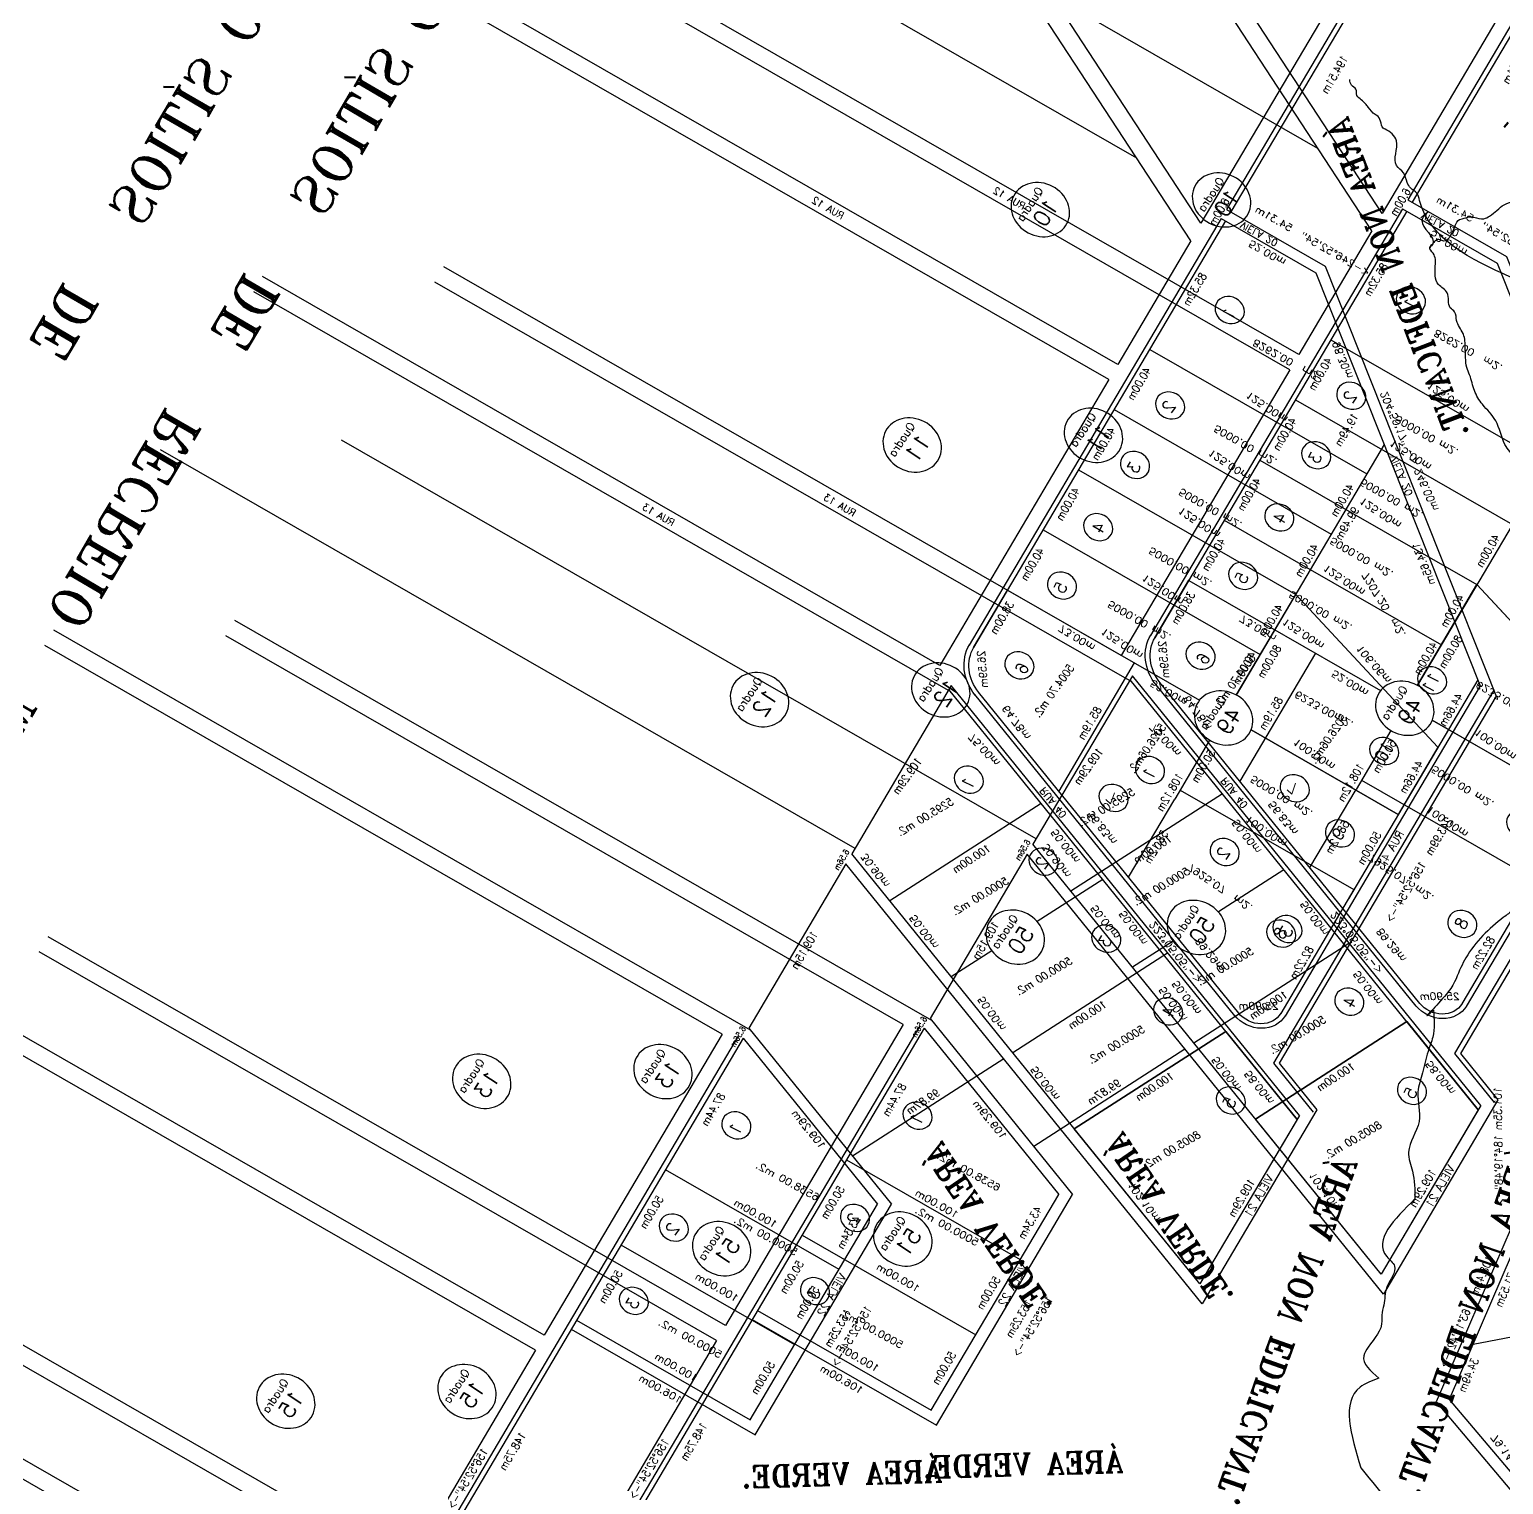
# Model space of a CAD drawing. Extents: x -23785941 to 8798891, y -8418521 to 21897894.
# Drawn here: x 3147011 to 3349869, y 5125031 to 5325285 of the extents above; entities that cross this region are included whole.
import ezdxf
from ezdxf.enums import TextEntityAlignment as Align

# ---------------------------------------------------------------- set-up
doc = ezdxf.new("R2010")
doc.units = 0
doc.header["$MEASUREMENT"] = 0
doc.header["$PDMODE"] = 34
doc.header["$PDSIZE"] = 1
doc.layers.get('0').update_dxf_attribs({"linetype": 'CONTINUOUS'})
for name, color, linetype in [('CALCADA', 3, 'CONTINUOUS'), ('REG60_100', 2, 'CONTINUOUS'), ('RUA', 1, 'CONTINUOUS'), ('TER_POLI', 5, 'CONTINUOUS'), ('VEGE', 102, 'CONTINUOUS'), ('VIEWPORT', 7, 'CONTINUOUS')]:
    doc.layers.add(name, color=color, linetype=linetype)
doc.styles.add('10MM', font='romans.shx', dxfattribs={"height": 40})
doc.styles.add('1_5MM', font='romans.shx', dxfattribs={"height": 6})
doc.styles.add('1MM', font='romans.shx', dxfattribs={"height": 4})
doc.styles.add('2MM', font='romans.shx', dxfattribs={"height": 8})
doc.styles.add('3MM', font='romans.shx', dxfattribs={"height": 12})

# ---------------------------------------------------------------- blocks, each defined once
blk = doc.blocks.new('A$C3D774E76')
for p, q in [((-25047.15, -1870.52), (-25064.93, -1480.92)), ((-25037.16, -1870.06), (-25054.94, -1480.47)), ((-25256.93, -1880.09), (-25274.71, -1490.5)), ((-25246.94, -1879.64), (-25264.72, -1490.04)), ((-25466.2, -1900.92), (-25484.5, -1500.08)), ((-25456.72, -1889.21), (-25474.51, -1499.62)), ((-25586.13, -1905.13), (-25604.37, -1505.55)), ((-25701.47, -1900.39), (-25719.25, -1510.79)), ((-25691.02, -1909.92), (-25709.26, -1510.34)), ((-26026.97, -1521.63), (-26011.06, -1870.07)), ((-25901.26, -1909.51), (-25919.04, -1519.91)), ((-25891.27, -1909.05), (-25909.05, -1519.46)), ((-25983.33, -1913.25), (-26204.03, -1569.62)), ((-25994.87, -1913.78), (-26212.44, -1575.03)), ((-25246.94, -1879.64), (-25047.15, -1870.52)), ((-25246.94, -1879.64), (-25103.89, -1873.11)), ((-25460.26, -1899.39), (-25118.15, -1883.77)), ((-25456.72, -1889.21), (-25256.93, -1880.09)), ((-25273.02, -1890.84), (-25268.46, -1990.74)), ((-25267.02, -1890.57), (-25262.19, -1996.45)), ((-25372.91, -1895.4), (-25368.35, -1995.29)), ((-25322.96, -1893.12), (-25318.41, -1993.01)), ((-25891.27, -1909.05), (-25701.47, -1900.39)), ((-25456.51, -2158.43), (-25582.4, -1904.96)), ((-25447.05, -2164.01), (-25575.85, -1904.66)), ((-25466.81, -1899.69), (-25415.28, -2003.44)), ((-25460.26, -1899.39), (-25411.65, -1997.27)), ((-25460.26, -1899.39), (-25411.65, -1997.27)), ((-25983.33, -1913.25), (-25901.26, -1909.51)), ((-25719.4, -1911.22), (-25757.62, -1912.96)), ((-25757.53, -1912.96), (-25752.48, -2023.33)), ((-25565.69, -2163.42), (-25691.57, -1909.95)), ((-26398.99, -1932.23), (-25994.87, -1913.78)), ((-25917.36, -1920.26), (-25911.65, -2045.13)), ((-25877.4, -1918.43), (-25871.7, -2043.3)), ((-25837.44, -1916.61), (-25831.74, -2041.47)), ((-25797.48, -1914.78), (-25791.78, -2039.65)), ((-26008.69, -1921.92), (-26006.1, -1978.67)), ((-26002.7, -1921.65), (-26000.22, -1976.09)), ((-26002.59, -1924.14), (-26002.56, -1924.14)), ((-25604.11, -2113.04), (-25698.11, -1923.75)), ((-25658.21, -1977.13), (-25568.65, -1932.65)), ((-26006.1, -1978.67), (-25833.2, -2153.65)), ((-26000.22, -1976.09), (-25834.12, -2144.19)), ((-25570.39, -1989.34), (-25546.41, -1977.43)), ((-25518.79, -2019.54), (-25429.35, -1975.12)), ((-25754.19, -1985.88), (-25669.18, -1982)), ((-25268.46, -1990.73), (-25411.65, -1997.27)), ((-25262.19, -1996.45), (-25415.28, -2003.44)), ((-25635.97, -2021.91), (-25597.24, -2002.67)), ((-25615.78, -2067.71), (-25524.17, -2022.21)), ((-25931.12, -2046.01), (-25764.92, -2038.42)), ((-25734.96, -2037.06), (-25695.85, -2035.27)), ((-25701.87, -2035.55), (-25697.31, -2135.44)), ((-25643.91, -2032.9), (-25695.85, -2035.27)), ((-25831.74, -2041.47), (-25791.87, -2139.76)), ((-25751.12, -2053.06), (-25747.26, -2137.72)), ((-25591.49, -2111.47), (-25501.93, -2066.99)), ((-25501.93, -2066.99), (-25591.49, -2111.47)), ((-25456.51, -2158.43), (-25501.93, -2066.99)), ((-25591.49, -2111.47), (-25565.69, -2163.42)), ((-25697.31, -2135.44), (-25615.08, -2131.68)), ((-25836.48, -2141.79), (-25691.29, -2135.16)), ((-25827.17, -2141.37), (-25827.17, -2141.37)), ((-25787.21, -2139.54), (-25787.21, -2139.54)), ((-25833.2, -2153.65), (-25589.46, -2142.53)), ((-25589.46, -2142.53), (-25575.87, -2169.89)), ((-25568.42, -2163.54), (-25456.51, -2158.43)), ((-25565.69, -2163.42), (-25456.51, -2158.43)), ((-25575.87, -2169.89), (-25447.05, -2164.01)), ((-25569.75, -2288.55), (-25463.95, -2295.42)), ((-25567.43, -2283.19), (-25459.21, -2290.22)), ((-25498.37, -2293.18), (-25633.26, -2442.01)), ((-25463.95, -2295.42), (-25429.24, -2369.55)), ((-25459.21, -2290.22), (-25370.96, -2478.68))]:
    blk.add_line(p, q)
blk.add_lwpolyline([(-25764.92, -2038.42), (-25831.74, -2041.47), (-25791.87, -2139.76), (-25747.26, -2137.72), (-25751.12, -2053.06)])
at = {"color": 5}
for centre in [(-25154.88, -1780.94), (-25369.09, -1793.74), (-25636.31, -1828.51), (-25959.27, -1839.54), (-25805.92, -1837.23), (-25347.7, -1938.6), (-25583.55, -1996.55), (-25749.92, -2038.11)]:
    blk.add_circle(centre, 15, dxfattribs=at)
for centre in [(-25345.74, -1912.54), (-25297.99, -1911.78), (-25414.18, -1916.62), (-25722.54, -1935.56), (-25894.28, -1942.22), (-25854.84, -1940.43), (-25813.48, -1938.48), (-25774.3, -1935.99), (-25651.12, -1939.62), (-25958.49, -1946.57), (-25629.31, -1991.61), (-25680.2, -2007.88), (-25606.86, -2037.2), (-25586.38, -2081.37), (-25775.71, -2116.81), (-25722.16, -2116.33), (-25655.78, -2113.41), (-25824.22, -2121.72), (-25557.74, -2129.7)]:
    blk.add_circle(centre, 7.5)
at = {"color": 140}
for points, end_tangent in [([(-26049.53, -2063.54), (-26064.43, -2005.23), (-26067.32, -2002.35), (-26068.28, -1998.5), (-26070.21, -1995.62), (-26074.06, -1991.77), (-26075.98, -1986.96), (-26088.5, -1981.19), (-26091.39, -1973.49), (-26091.39, -1972.53), (-26094.28, -1969.64), (-26096.2, -1966.76), (-26096.2, -1965.8), (-26098.13, -1960.99), (-26099.09, -1959.06), (-26100.05, -1956.18), (-26101.02, -1953.29), (-26103.91, -1951.37), (-26104.87, -1948.48), (-26107.17, -1946.4)], (0.332494, 0.943105)), ([(-25556.62, -2233.96), (-25519.94, -2234.81), (-25517.12, -2240.46), (-25504.41, -2241.87), (-25494.52, -2244.69), (-25488.87, -2246.1), (-25486.05, -2247.51), (-25469.1, -2247.51), (-25463.45, -2247.51), (-25456.12, -2259.39)], (0.975222, -0.221227)), ([(-25456.12, -2259.39), (-25446.5, -2253.16), (-25405.87, -2272.11)], (0.783275, -0.621675))]:
    blk.add_spline(points, degree=3, dxfattribs=dict(at, end_tangent=end_tangent))
for points, start_tangent in [([(-26060.93, -2011.81), (-26054.75, -2010.96), (-26045.75, -2021.12), (-26043.2, -2020.58)], (-0.876639, 0.48115)), ([(-26060.64, -2026.81), (-26049.94, -2024.43), (-26049.94, -2023.46), (-26048.01, -2021.54), (-26045.75, -2021.12)], (-0.934298, -0.356494)), ([(-25959.1, -2107.23), (-25963.18, -2099.45), (-25972.8, -2089.83), (-25977.62, -2080.21), (-25982.43, -2073.48), (-25989.17, -2067.71), (-25992.06, -2064.82), (-25996.87, -2061.94), (-26000.72, -2060.01), (-26007.46, -2056.17), (-26008.43, -2055.2), (-26013.24, -2049.43), (-26017.09, -2046.55), (-26018.05, -2043.66), (-26024.79, -2038.85), (-26026.72, -2033.08), (-26035.38, -2027.31), (-26041.16, -2023.46), (-26043.2, -2020.58), (-26045.75, -2021.12)], (0.70932, -0.704887)), ([(-26060.64, -2026.81), (-26065.39, -2027.36), (-26066.36, -2028.32), (-26069.25, -2031.2), (-26070.21, -2033.13), (-26072.13, -2037.94), (-26075.02, -2039.86), (-26079.84, -2041.79), (-26084.65, -2043.71), (-26089.46, -2047.56), (-26092.35, -2049.48), (-26095.24, -2051.4), (-26100.05, -2052.37), (-26105.14, -2053.86), (-26105.23, -2048.86)], (0.896395, 0.443256)), ([(-25757.06, -2213.09), (-25729.1, -2210.56), (-25722.98, -2208.12), (-25692.38, -2200.78), (-25686.26, -2200.78), (-25670.35, -2200.78), (-25653.22, -2197.11), (-25657.31, -2198.53)], (-0.989513, -0.144446)), ([(-25657.31, -2198.53), (-25643.42, -2204.45), (-25634.86, -2205.67), (-25622.62, -2208.12), (-25611.6, -2210.56), (-25596.91, -2217.9), (-25578.55, -2220.35), (-25569.98, -2226.46), (-25556.62, -2233.96)], (-0.943303, 0.331933)), ([(-25405.87, -2272.11), (-25390.28, -2319.56), (-25390.28, -2320.89), (-25384.96, -2332.86), (-25382.3, -2339.5), (-25372.98, -2354.13), (-25372.98, -2358.12), (-25370.32, -2370.09), (-25367.66, -2375.41), (-25362.33, -2387.38), (-25358.34, -2395.35), (-25353.44, -2399.8)], (-0.379817, 0.925062))]:
    blk.add_spline(points, degree=3, dxfattribs=dict(at, start_tangent=start_tangent))
for p in [(-25429.35, -1975.12), (-25518.79, -2019.54)]:
    blk.add_point(p)
at = {"layer": 'CALCADA'}
for p, q in [((-25460.38, -1896.83), (-25118.44, -1881.22)), ((-26002.7, -1921.65), (-25719.52, -1908.72)), ((-25568.42, -2163.54), (-25694.3, -1910.07)), ((-26201.75, -1930.73), (-26008.69, -1921.92)), ((-25601.86, -2111.94), (-25695.88, -1922.63)), ((-25697.19, -2137.94), (-25614.95, -2134.18)), ((-25835.56, -2151.26), (-25587.95, -2139.96)), ((-25834.12, -2144.19), (-25691.18, -2137.66)), ((-25587.95, -2139.96), (-25573.63, -2168.78))]:
    blk.add_line(p, q, dxfattribs=at)
for centre, radius, start, end in [((-25718.61, -1934.21), 25.51, 26.41063, 92.61369), ((-25615.87, -2118.67), 15.54, 272.61369, 26.41063)]:
    blk.add_arc(centre, radius, start, end, dxfattribs=at)
at = {"layer": 'TER_POLI'}
for p, q in [((-25694.3, -1910.07), (-25582.4, -1904.96)), ((-25575.85, -1904.66), (-25466.81, -1899.69)), ((-26002.59, -1924.14), (-25719.4, -1911.22)), ((-26201.64, -1933.23), (-26008.58, -1924.42))]:
    blk.add_line(p, q, dxfattribs=at)
at = {"layer": 'VIEWPORT'}
for centre, radius, start, end in [((-25718.61, -1934.21), 23.01, 26.41063, 92.61369), ((-25615.87, -2118.67), 13.04, 272.61369, 26.41063)]:
    blk.add_arc(centre, radius, start, end, dxfattribs=at)
for p in [(-25719.4, -1911.22), (-25698, -1923.98), (-25604.11, -2113.04), (-25615.27, -2131.69)]:
    blk.add_point(p, dxfattribs=at)
at = {"color": 1, "style": '1MM'}
blk.add_text('156%%d52\'54"->', height=4, rotation=2.61369, dxfattribs=at).set_placement((-25163.97, -1879.33), align=Align.MIDDLE)
at = {"style": '1MM'}
for s, rotation, p in [('85.32m', 2.60869, (-25959.79, -1926.2)), ('100.00m', 92.61258, (-25326.89, -1945.47))]:
    blk.add_text(s, height=4, rotation=rotation, dxfattribs=at).set_placement(p, align=Align.MIDDLE)
at = {"attachment_point": 1}
for s, insert, char_height, width, rotation, style in [('\\Fromant.shx;LOTEAMENTO SÍTIOS   DE   RECREIO   MIRELA', (-26042.05, -1440.55), 20, 1839.209, 2.46508, '10MM'), ('2', (-25348.13, -1909.4), 6, 11.198, 6.58516, '1_5MM'), ('3', (-25299.69, -1908.97), 6, 7.465, 2.85322, '1_5MM'), ('1', (-25415.07, -1913.89), 6, 1.625, 358.54579, '1_5MM'), ('VIELA 20', (-26003.02, -1931.77), 4, 603.212, 271.12537, '1MM'), ('5', (-25775.83, -1932.83), 6, 8.212, 0.07022, '1_5MM'), ('6', (-25724.88, -1934.54), 6, 3.942, 1.67589, '1_5MM'), ('2', (-25896.67, -1939.09), 6, 11.198, 6.58516, '1_5MM'), ('3', (-25856.55, -1937.62), 6, 7.465, 2.85322, '1_5MM'), ('4', (-25816.57, -1935.91), 6, 5.226, 1.97758, '1_5MM'), ('1', (-25652, -1936.89), 6, 1.625, 358.54579, '1_5MM'), ('1', (-25959.37, -1943.84), 6, 1.625, 358.54579, '1_5MM'), ('2', (-25631.71, -1988.48), 6, 11.198, 6.58516, '1_5MM'), ('VIELA 22', (-25366.86, -1996.35), 4, 153.36, 1.98597, '1MM'), ('7', (-25677.58, -2004.21), 6, 3.942, 287.46152, '1_5MM'), ('3', (-25608.56, -2034.39), 6, 7.465, 2.85322, '1_5MM'), ('VIELA 20', (-25926.21, -2051.16), 4, 603.212, 313.51167, '1MM'), ('4', (-25589.47, -2078.8), 6, 5.226, 1.97758, '1_5MM'), ('8', (-25658.86, -2109.95), 6, 4.927, 1.05228, '1_5MM'), ('11', (-25828.62, -2118.62), 6, 2.438, 0.24916, '1_5MM'), ('10', (-25781.41, -2113.85), 6, 2.438, 0.24916, '1_5MM'), ('9', (-25724.81, -2113.24), 6, 7.631, 10.80167, '1_5MM'), ('5', (-25559.27, -2126.54), 6, 8.212, 0.07022, '1_5MM'), ('VIELA 21', (-25530.14, -2162.62), 4, 603.212, 1.98382, '1MM')]:
    blk.add_mtext(s, dxfattribs=dict(at, insert=insert, char_height=char_height, width=width, rotation=rotation, style=style))
at = {"color": 1, "char_height": 4, "attachment_point": 1, "rotation": 5.03393, "style": '1MM'}
for insert in [(-25165.94, -1773.96), (-25380.16, -1786.77), (-25647.38, -1821.53), (-25970.33, -1832.56), (-25816.98, -1830.25), (-25358.77, -1931.62), (-25594.61, -1989.57), (-25760.99, -2031.13)]:
    blk.add_mtext('Quadra', dxfattribs=dict(at, insert=insert))
at = {"color": 1, "char_height": 8, "width": 20.682, "attachment_point": 1, "rotation": 5.03393, "style": '2MM'}
for s, insert in [('15', (-25163.07, -1780.74)), ('13', (-25377.29, -1793.55)), ('12', (-25644.51, -1828.31)), ('10', (-25967.46, -1839.34)), ('11', (-25814.11, -1837.03)), ('51', (-25355.9, -1938.4)), ('50', (-25591.74, -1996.36)), ('49', (-25758.12, -2037.91))]:
    blk.add_mtext(s, dxfattribs=dict(at, insert=insert))
at = {"layer": 'REG60_100', "style": '1MM'}
for s, height, rotation, p in [('148.75m', 4, 2.61536, (-25189.68, -1892.82)), ('6.56m', 3, 2.71119, (-25459.73, -1896.81)), ('50.00m', 4, 2.61258, (-25347.66, -1899.02)), ('50.00m', 4, 2.61258, (-25298.98, -1898.13)), ('6.56m', 3, 2.5473, (-25576.85, -1901.73)), ('109.15m', 4, 2.61175, (-25521.15, -1906.18)), ('87.44m', 4, 2.61313, (-25416.11, -1902.6)), ('109.29m', 4, 7.13774, (-25636.79, -1911.45)), ('30.90m', 4, 298.31335, (-25580.18, -1919.3)), ('6.00m', 4, 2.61369, (-26005.65, -1919.09)), ('40.00m', 4, 2.61619, (-25857.24, -1921.52)), ('40.00m', 4, 2.61619, (-25817.28, -1919.69)), ('40.00m', 4, 2.61619, (-25777.33, -1917.87)), ('38.00m', 4, 2.61369, (-25742.13, -1916.77)), ('26.59m', 4, 330.62697, (-25710.62, -1920.19)), ('85.32m', 4, 2.60869, (-25959.79, -1926.2)), ('40.00m', 4, 2.61619, (-25897.2, -1923.34)), ('75.00m', 4, 292.00821, (-25670.23, -1939.57)), ('100.00m', 4, 92.61258, (-25374.63, -1945.53)), ('100.00m', 4, 92.61258, (-25326.89, -1945.47)), ('100.00m', 4, 92.61258, (-25275.64, -1945.98)), ('106.00m', 4, 92.58813, (-25260.38, -1944)), ('194.51m', 4, 2.61369, (-26105.77, -1938.47)), ('52.00m', 4, 272.58063, (-25997.39, -1949.94)), ('64.78m', 4, 299.50764, (-25692.63, -1947.52)), ('109.29m', 4, 116.41063, (-25431.45, -1949.4)), ('73.00m', 4, 274.50742, (-25751.63, -1954.62)), ('50.00m', 4, 298.00306, (-25561.97, -1955.09)), ('100.00m', 4, 26.4123, (-25611.96, -1959.15)), ('125.00m', 4, 276.70529, (-25760.73, -1975.85)), ('125.00m', 4, 276.70529, (-25879.85, -1982.06)), ('125.00m', 4, 276.70529, (-25842.5, -1982.19)), ('125.00m', 4, 276.70529, (-25798.75, -1981.63)), ('125.00m', 4, 276.70529, (-25918.99, -1985.37)), ('85.19m', 4, 2.61369, (-25711.87, -1979.94)), ('50.00m', 4, 2.61258, (-25343.08, -1988.87)), ('50.00m', 4, 2.61369, (-25293.14, -1986.59)), ('50.00m', 4, 298.00306, (-25642.9, -1997.88)), ('99.87m', 4, 26.4123, (-25475.85, -1993.74)), ('43.34m', 4, 2.61313, (-25389.71, -1990.99)), ('98.30m', 4, 314.6573, (-25962.82, -2008.24)), ('52.00m', 4, 273.98127, (-25748.1, -2008.04)), ('56.83m', 4, 296.41063, (-25661.94, -2009.76)), ('50.00m', 4, 299.78001, (-25538.41, -2004)), ('153.25m', 4, 2.72417, (-25338.2, -2008.31)), ('19.49m', 4, 2.61369, (-25928.74, -2025.82)), ('108.12m', 4, 2.61369, (-25698, -2031.37)), ('40.00m', 4, 2.61369, (-25891.85, -2040.22)), ('40.00m', 4, 2.61369, (-25851.9, -2038.39)), ('40.00m', 4, 2.61369, (-25811.94, -2036.57)), ('40.00m', 4, 2.61369, (-25780.86, -2035.66)), ('50.00m', 4, 2.61619, (-25720.11, -2040.17)), ('58.12m', 4, 2.61369, (-25666.64, -2037.94)), ('50.00m', 4, 299.78001, (-25619.34, -2046.79)), ('50.00m', 4, 297.91929, (-25517.19, -2043.7)), ('99.49m', 4, 2.61369, (-25881.25, -2047.74)), ('80.00m', 4, 2.61369, (-25790.67, -2045.21)), ('100.00m', 4, 26.4123, (-25563.47, -2046.47)), ('100.00m', 4, 277.81507, (-25703.51, -2083.11)), ('134.65m', 4, 314.6573, (-25880.96, -2091.09)), ('106.06m', 4, 294.21798, (-25816.84, -2092.29)), ('100.00m', 4, 277.81507, (-25755.44, -2086.6)), ('89.29m', 4, 296.35508, (-25626.1, -2087.02)), ('50.00m', 4, 297.91929, (-25598.12, -2086.49)), ('100.00m', 4, 26.4123, (-25544.93, -2092.81)), ('102.10m', 4, 299.34885, (-25483.28, -2114.79)), ('25.90m', 4, 59.5123, (-25613.18, -2120.25)), ('44.66m', 4, 2.61369, (-25769.74, -2134.74)), ('50.00m', 4, 2.61619, (-25722.46, -2132.58)), ('82.22m', 4, 2.61369, (-25646.48, -2129.11)), ('58.00m', 4, 296.58249, (-25571.77, -2139.36)), ('44.66m', 4, 2.61369, (-25814.36, -2136.78)), ('109.29m', 4, 2.61369, (-25511.28, -2156.93)), ('71.53m', 4, 356.28369, (-25534.32, -2294.86)), ('34.49m', 4, 356.28369, (-25481.43, -2298.29)), ('79.14m', 4, 299.18162, (-25452.25, -2332.38))]:
    blk.add_text(s, height=height, rotation=rotation, dxfattribs=at).set_placement(p, align=Align.MIDDLE)
for s, rotation, p in [('5295.00 m2.', 28.19232, (-25618.94, -1931.55)), ('6538.00 m2.', 91.29551, (-25396.21, -1952.14)), ('5000.00 m2.', 91.29551, (-25290.7, -1945.41)), ('5000.00 m2.', 91.29551, (-25362.74, -1955.12)), ('5004.70 m2.', 6.83244, (-25718.21, -1959.76)), (' 8262.00  m2.', 271.31381, (-25951.41, -1982.12)), ('5000.00 m2.', 272.50379, (-25780.06, -1978.41)), ('5000.00 m2.', 28.19232, (-25593.36, -1974.21)), ('5000.00 m2.', 272.50379, (-25897.2, -1984.84)), ('5000.00 m2.', 272.50379, (-25855.87, -1983.89)), ('5000.00 m2.', 272.50379, (-25818.07, -1984.19)), ('5026.06m2.', 6.07726, (-25713.82, -2014.45)), ('5000.00 m2.', 28.19232, (-25569.63, -2020.87)), ('7925.07  m2.', 277.69649, (-25666.11, -2075.95)), ('5000.00 m2.', 28.19232, (-25554.08, -2068.75)), ('7207.20  m2.', 304.81797, (-25852.57, -2084.4)), ('6233.00m2.', 272.10247, (-25783.94, -2080.6)), ('5000.00 m2.', 274.48027, (-25728.61, -2081.99)), ('8005.00 m2.', 28.86714, (-25515.49, -2117.6))]:
    blk.add_text(s, height=4, rotation=rotation, dxfattribs=at).set_placement(p, align=Align.BOTTOM_CENTER)
at = {"layer": 'RUA', "style": '1MM'}
for s, rotation, p in [('<-246%%d52\'54"  54.31m', 92.61369, (-26015.57, -1967.24)), ('156%%d52\'54"->', 2.72417, (-25337.83, -2016.3)), ('204%%d50\'17" -> 246.00m', 312.45289, (-25934.28, -2058.87)), ('223%%d05\'05"->', 296.74018, (-25618.1, -2071.05)), ('243.99m  156%%d52\'54"->', 2.61369, (-25724.77, -2159.59)), ('101.35m 184%%d19\'48"->', 334.8574, (-25605.27, -2258.69)), ('108.45m  163%%d12\'42"->', 356.28369, (-25513.06, -2282.71))]:
    blk.add_text(s, height=4, rotation=rotation, dxfattribs=at).set_placement(p, align=Align.MIDDLE)
at = {"layer": 'RUA', "char_height": 4, "width": 808.839, "attachment_point": 1, "style": '1_5MM'}
for s, insert, rotation in [('RUA 12', (-25905.53, -1753.99), 92.59032), ('RUA 13', (-25704.98, -1749.94), 92.59032), ('RUA 40', (-25664.1, -1973.25), 297.06485), ('RUA 41', (-25739.37, -2140.86), 2.31311)]:
    blk.add_mtext(s, dxfattribs=dict(at, insert=insert, rotation=rotation))
at = {"layer": 'VEGE', "char_height": 12, "width": 262.446, "attachment_point": 1, "style": '3MM'}
for s, insert, rotation in [('\\Fromant.shx;ÁREA NON EDFICANT.', (-26078.66, -1945.97), 315.34149), ('\\Fromant.shx;ÁREA VERDE.', (-25298.84, -2085), 57.22039), ('\\Fromant.shx;ÁREA VERDE.', (-25449.85, -2005.24), 301.72318), ('\\Fromant.shx;ÁREA NON EDFICANT.', (-25557.96, -2187.98), 352.65028)]:
    blk.add_mtext(s, dxfattribs=dict(at, insert=insert, rotation=rotation))

msp = doc.modelspace()

# ---------------------------------------------------------------- block references
at = {"linetype": 'Continuous', "xscale": 240.4782668173248, "yscale": -275.6364145158877, "zscale": 240.4782668173248, "rotation": 242.429606072689}
for p in [(-52668, 1427), (-27732, 2762)]:
    msp.add_blockref('A$C3D774E76', p, dxfattribs=at)

doc.saveas('drawing.dxf')
